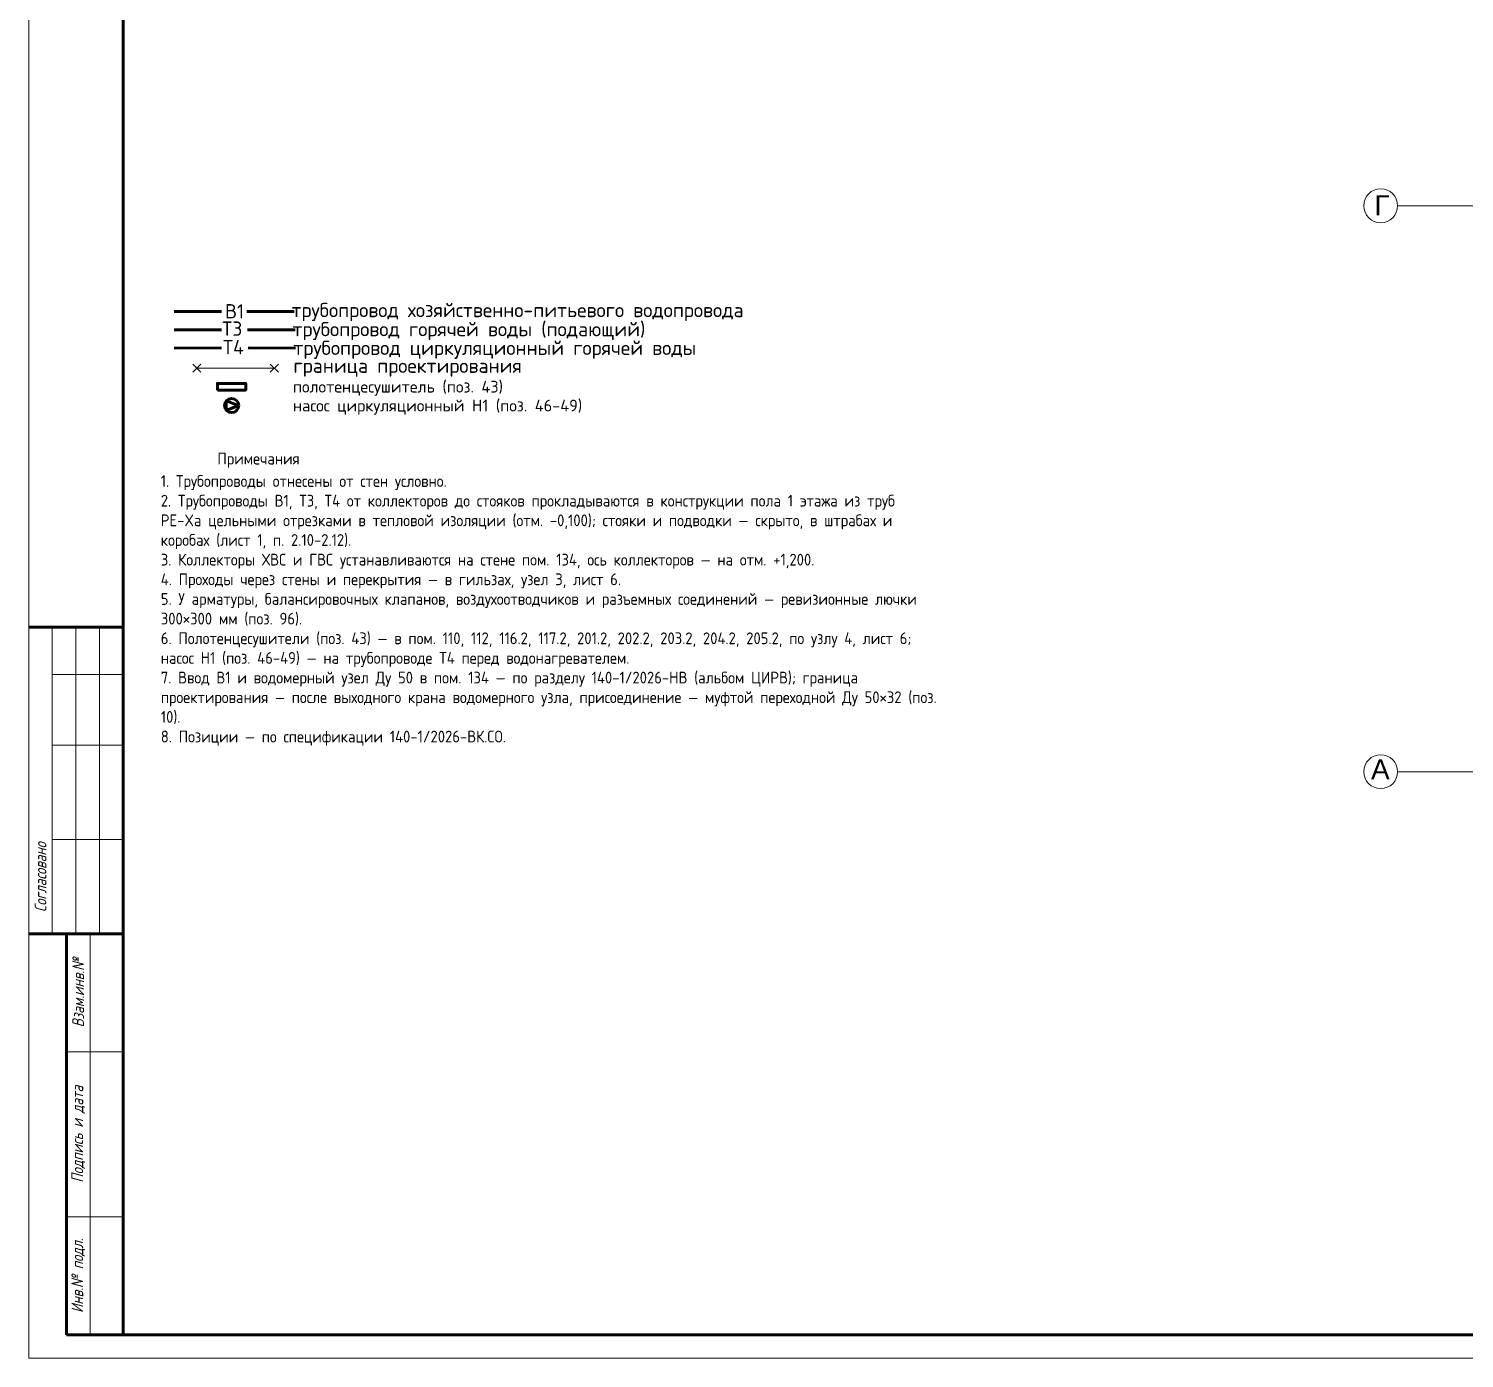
# Model space of a CAD drawing. Header units: millimetres. Extents: x -718 to 68664, y 3859 to 52864.
# Drawn here: x -718 to 24388, y 3859 to 27116 of the extents above; entities that cross this region are included whole.
import ezdxf
from ezdxf.enums import TextEntityAlignment as Align

# ---------------------------------------------------------------- set-up
doc = ezdxf.new("R2010")
doc.units = ezdxf.units.MM
doc.linetypes.add('ACAD_ISO04W100', pattern=[30, 24, -3, 0, -3])
for name, color, linetype, lineweight in [('Text', 7, 'Continuous', 15), ('ГВС (Т3)', 10, 'Continuous', 50), ('ГВС_циркуляция (Т4)', 6, 'Continuous', 50), ('Оси', 136, 'ACAD_ISO04W100', 9), ('Рамка', 7, 'Continuous', 50), ('Таблицы', 7, 'Continuous', 18), ('Текст', 28, 'Continuous', 25), ('Тонкие', 8, 'Continuous', 13), ('ХВС (В1)', 5, 'Continuous', 50)]:
    doc.layers.add(name, color=color, linetype=linetype, lineweight=lineweight)
doc.styles.add('GOST', font='isocpeur.ttf', dxfattribs={"width": 0.9})
doc.styles.add('GOST_I', font='isocpeur.ttf', dxfattribs={"width": 0.8})
doc.styles.add('ISOCPEUR', font='isocpeur.ttf', dxfattribs={"width": 0.65})
doc.styles.get("Standard").update_dxf_attribs({"font": 'arial.ttf'})

msp = doc.modelspace()

# ---------------------------------------------------------------- linework, layer by layer
at = {"layer": 'Text'}
for p, q in [((2295, 21248), (2153, 21107)), ((2295, 21107), (2153, 21248)), ((2224, 21177), (3577, 21178)), ((3506, 21248), (3648, 21107)), ((3506, 21107), (3648, 21248))]:
    msp.add_line(p, q, dxfattribs=at)
at = {"layer": 'ГВС (Т3)'}
for p, q in [((1824, 21850), (2655, 21850)), ((3942, 21848), (3111, 21848))]:
    msp.add_line(p, q, dxfattribs=at)
at = {"layer": 'ГВС_циркуляция (Т4)'}
for p, q in [((1824, 21530), (2655, 21531)), ((3949, 21530), (3118, 21531))]:
    msp.add_line(p, q, dxfattribs=at)
for points in [[(2582, 20796), (3077, 20796), (3077, 20912), (2582, 20912)], [(2953, 20524), (2738, 20608), (2738, 20440)]]:
    msp.add_lwpolyline(points, close=True, dxfattribs=at)
msp.add_circle((2830, 20524), 124, dxfattribs=at)
at = {"layer": 'Оси', "ltscale": 0.3}
for p, q in [((23223, 24020), (55343, 24020)), ((23223, 14120), (55343, 14120))]:
    msp.add_line(p, q, dxfattribs=at)
at = {"layer": 'Оси', "linetype": 'Continuous'}
for p, q in [((23223, 24020), (23723, 24020)), ((23223, 14120), (23723, 14120))]:
    msp.add_line(p, q, dxfattribs=at)
for centre in [(22926, 24020), (22926, 14120)]:
    msp.add_circle(centre, 297, dxfattribs=at)
at = {"layer": 'Рамка', "lineweight": 50}
msp.add_lwpolyline([(932, 4272), (68252, 4272), (68252, 52452), (932, 52452)], close=True, dxfattribs=at)
at = {"layer": 'Таблицы', "lineweight": 50}
for p, q in [((-718, 16646), (932, 16646)), ((-718, 11284), (932, 11284)), ((-58, 4272), (-58, 11284)), ((-58, 4272), (932, 4272))]:
    msp.add_line(p, q, dxfattribs=at)
at = {"layer": 'Таблицы'}
for p, q in [((-306, 11284), (-306, 16646)), ((107, 11284), (107, 16646)), ((520, 11284), (520, 16646)), ((-306, 15822), (932, 15822)), ((-306, 14584), (932, 14584)), ((-306, 12934), (932, 12934)), ((354, 4272), (354, 11284)), ((-58, 9222), (932, 9222)), ((-58, 6334), (932, 6334))]:
    msp.add_line(p, q, dxfattribs=at)
at = {"layer": 'Тонкие'}
msp.add_lwpolyline([(-718, 3859), (68664, 3859), (68664, 52864), (-718, 52864)], close=True, dxfattribs=at)
at = {"layer": 'ХВС (В1)'}
for p, q in [((1824, 22171), (2655, 22171)), ((3926, 22168), (3095, 22168))]:
    msp.add_line(p, q, dxfattribs=at)

# ---------------------------------------------------------------- texts
at = {"layer": 'Text', "style": 'ISOCPEUR'}
for s, p in [('В1', (2715, 22048)), ('трубопровод хозяйственно-питьевого водопровода', (3877, 22070)), ('Т3', (2665, 21744)), ('трубопровод горячей воды (подающий)', (3895, 21736)), ('Т4', (2679, 21421)), ('трубопровод циркуляционный горячей воды', (3910, 21409)), ('граница проектирования', (3911, 21096))]:
    msp.add_text(s, height=250, dxfattribs=at).set_placement(p)
at = {"layer": 'Оси', "char_height": 350, "width": 284.81, "attachment_point": 1}
for s, insert in [('{\\fArial|b0|i0|c204|p34;Г}', (22815, 24204)), ('{\\fArial|b0|i0|c204|p34;А}', (22757, 14336))]:
    msp.add_mtext(s, dxfattribs=dict(at, insert=insert))
at = {"layer": 'Текст', "style": 'GOST'}
for s, p in [('полотенцесушитель (поз. 43)', (3902, 20854)), ('насос циркуляционный Н1 (поз. 46-49)', (3902, 20524))]:
    msp.add_text(s, height=206.25, dxfattribs=at).set_placement(p, align=Align.MIDDLE_LEFT)
at = {"layer": 'Текст', "width": 13612.5, "attachment_point": 1, "style": 'GOST'}
for s, insert, char_height in [('Примечания', (2582, 19699), 206.2), ('1. Трубопроводы отнесены от стен условно.\\P2. Трубопроводы В1, Т3, Т4 от коллекторов до стояков прокладываются в конструкции пола 1 этажа из труб PE-Xa цельными отрезками в тепловой изоляции (отм. -0,100); стояки и подводки — скрыто, в штрабах и коробах (лист 1, п. 2.10-2.12).\\P3. Коллекторы ХВС и ГВС устанавливаются на стене пом. 134, ось коллекторов — на отм. +1,200.\\P4. Проходы через стены и перекрытия — в гильзах, узел 3, лист 6.\\P5. У арматуры, балансировочных клапанов, воздухоотводчиков и разъемных соединений — ревизионные лючки 300×300 мм (поз. 96).\\P6. Полотенцесушители (поз. 43) — в пом. 110, 112, 116.2, 117.2, 201.2, 202.2, 203.2, 204.2, 205.2, по узлу 4, лист 6; насос Н1 (поз. 46-49) — на трубопроводе Т4 перед водонагревателем.\\P7. Ввод В1 и водомерный узел Ду 50 в пом. 134 — по разделу 140-1/2026-НВ (альбом ЦИРВ); граница проектирования — после выходного крана водомерного узла, присоединение — муфтой переходной Ду 50×32 (поз. 10).\\P8. Позиции — по спецификации 140-1/2026-ВК.СО.', (1592, 19307), 206.25)]:
    msp.add_mtext(s, dxfattribs=dict(at, insert=insert, char_height=char_height))
at = {"layer": 'Текст', "char_height": 206.25, "attachment_point": 5, "rotation": 90, "style": 'GOST_I'}
for s, insert in [('{\\W0.8;\\Q15;Согласовано}', (-512, 12274)), ('{\\W0.8;\\Q15;Взам.инв.№}', (148, 10253)), ('{\\W0.8;\\Q15;Подпись и дата}', (148, 7778)), ('{\\W0.8;\\Q15;Инв.№ подл.}', (148, 5303))]:
    msp.add_mtext(s, dxfattribs=dict(at, insert=insert))

doc.saveas('drawing.dxf')
